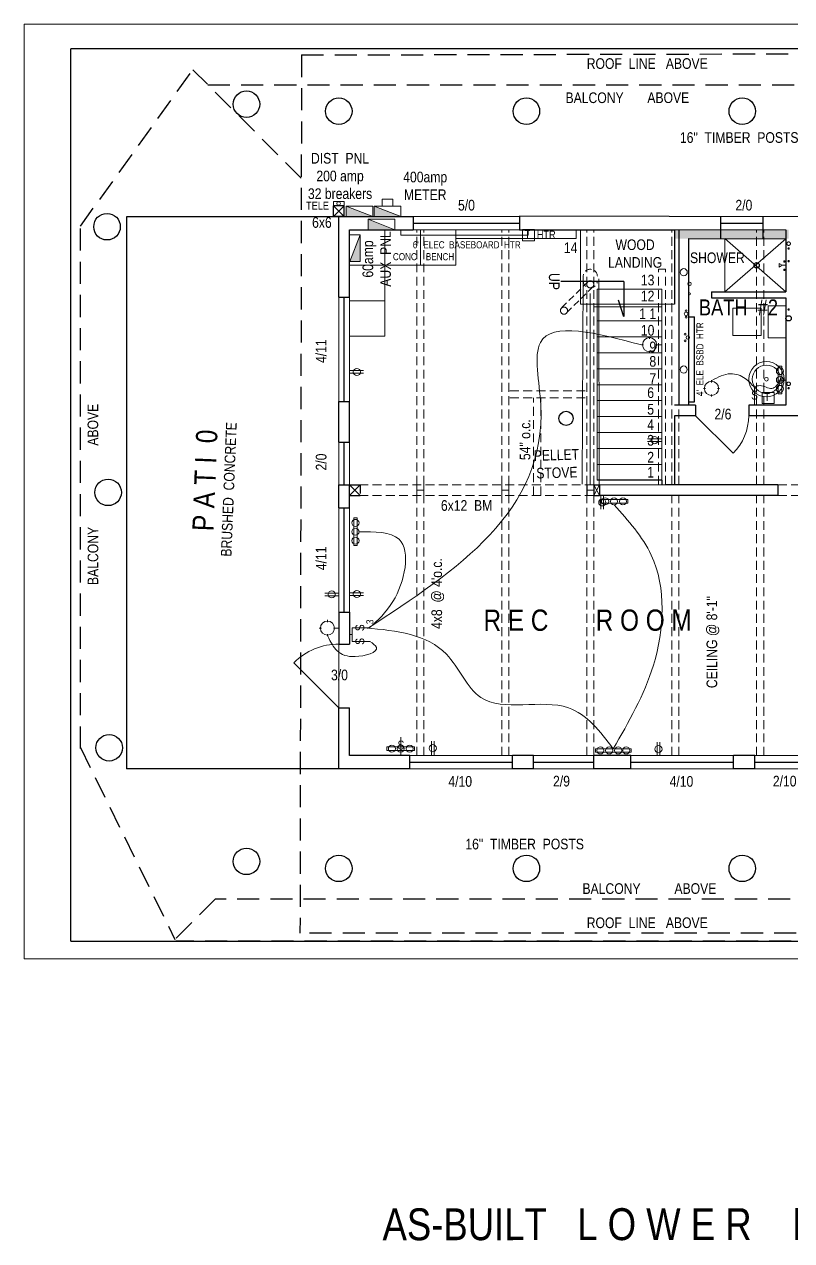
# Model space of a CAD drawing. Header units: inches. Extents: x -582 to 3762, y 164 to 3028.
# Drawn here: x 1924 to 2357, y 1018 to 1705 of the extents above; entities that cross this region are included whole.
import ezdxf

# ---------------------------------------------------------------- set-up
doc = ezdxf.new("R2010")
doc.units = ezdxf.units.IN
doc.header["$MEASUREMENT"] = 0
doc.linetypes.add('DASHDOT2', pattern=[0.5, 0.25, -0.125, 0, -0.125])
doc.linetypes.add('HIDDEN', pattern=[0.375, 0.25, -0.125])
for name, color, linetype, lineweight in [('CONCRETE', 7, 'Continuous', 25), ('DOORS', 7, 'Continuous', 30), ('ELEC', 6, 'Continuous', 30), ('ELEC SYMBOLS', 7, 'Continuous', 20), ('FLOOR BEAMS', 3, 'Continuous', 30), ('FLOOR JOIST', 7, 'Continuous', 20), ('FOUNDATION', 7, 'Continuous', 30), ('HVAC', 1, 'Continuous', 20), ('PLUMBING', 5, 'Continuous', 20), ('STAIRS', 7, 'Continuous', 20), ('WALL FRAMING', 7, 'Continuous', 30), ('WALLS', 7, 'Continuous', 30), ('WINDOWS', 5, 'Continuous', 30)]:
    doc.layers.add(name, color=color, linetype=linetype, lineweight=lineweight)
for name, color, linetype in [('TEXT', 7, 'Continuous'), ('TEXT80', 15, 'Continuous'), ('TITLE BLOCK', 7, 'Continuous')]:
    doc.layers.add(name, color=color, linetype=linetype)
doc.styles.add('ARCHENT', font='technical.ttf', dxfattribs={"height": 6})

# ---------------------------------------------------------------- blocks, each defined once
blk = doc.blocks.new('A$C4B672F97')
at = {"layer": 'STAIRS', "color": 7, "linetype": 'HIDDEN', "lineweight": 9, "ltscale": 15}
for p, q in [((-3.14, 2.52), (-17.99, -12.33)), ((-0.31, -0.31), (-15.16, -15.16))]:
    blk.add_line(p, q, dxfattribs=at)
at = {"layer": 'STAIRS', "linetype": 'DASHDOT2', "lineweight": 9, "ltscale": 150}
for centre in [(-1.72, 1.1), (-16.57, -13.75)]:
    blk.add_circle(centre, 2, dxfattribs=at)
at = {"layer": 'STAIRS', "color": 7, "linetype": 'HIDDEN', "lineweight": 9, "ltscale": 15}
for centre, start, end in [((-1.72, 5.62), 0, 180), ((-1.72, 3.1), 180, 0)]:
    blk.add_arc(centre, 4, start, end, dxfattribs=at)

msp = doc.modelspace()

# ---------------------------------------------------------------- hatches: boundary and pattern name
at = {"layer": 'ELEC SYMBOLS', "linetype": 'Continuous', "lineweight": 20, "ltscale": 20}
for points in [[(2105.57, 1602.35), (2105.57, 1596.48), (2120.57, 1596.48)], [(2136.41, 1596.48), (2121.41, 1602.35), (2121.41, 1596.48)], [(2133.03, 1589.07), (2118.03, 1594.95), (2118.03, 1589.07)], [(2107.57, 1571.08), (2113.45, 1571.08), (2113.45, 1586.08)]]:
    msp.add_hatch(color=6, dxfattribs=at).paths.add_polyline_path(points)
at = {"layer": 'WALLS', "linetype": 'Continuous', "lineweight": 20, "ltscale": 20}
h = msp.add_hatch(dxfattribs=at)
h.set_pattern_fill('ZIGZAG', color=46, scale=10, style=0)
h.set_pattern_definition([(0, (2179.8034, 819.0751), (1.25, 1.25), [1.25, -1.25]), (90, (2181.0534, 819.0751), (-1.25, 1.25), [1.25, -1.25])])
h.paths.add_polyline_path([(2337.49, 1588.98), (2293.49, 1588.99), (2293.49, 1583.99), (2337.49, 1583.98)])
h.paths.add_polyline_path([(2293.49, 1588.99), (2290.99, 1588.99), (2290.99, 1583.99), (2293.49, 1583.99)])
h.paths.add_polyline_path([(2341.49, 1588.98), (2337.49, 1588.98), (2337.49, 1583.98), (2341.49, 1583.98)])
h.paths.add_polyline_path([(2343.99, 1588.98), (2341.49, 1588.98), (2341.49, 1583.98), (2343.99, 1583.98)])
h.paths.add_polyline_path([(2355.49, 1588.98), (2343.99, 1588.98), (2343.99, 1583.98), (2355.49, 1583.98)])
h.paths.add_polyline_path([(2437.49, 1588.98), (2433.49, 1588.98), (2433.49, 1583.98), (2437.49, 1583.97)])
h.paths.add_polyline_path([(2481.49, 1588.98), (2437.49, 1588.98), (2437.49, 1583.97), (2481.49, 1583.97)])
h.paths.add_polyline_path([(2485.49, 1588.98), (2481.49, 1588.98), (2481.49, 1583.97), (2485.49, 1583.97)])
h.paths.add_polyline_path([(2502.49, 1588.98), (2485.49, 1588.98), (2485.49, 1583.97), (2502.49, 1583.96)])
h.paths.add_polyline_path([(2529.49, 1588.98), (2502.49, 1588.98), (2502.49, 1583.96), (2529.49, 1583.96)])
h.paths.add_polyline_path([(2533.49, 1588.98), (2529.49, 1588.98), (2529.49, 1583.96), (2533.49, 1583.96)])
h.paths.add_polyline_path([(2535.49, 1588.98), (2533.49, 1588.98), (2533.49, 1583.96), (2535.49, 1583.96)])
h.paths.add_polyline_path([(2548.49, 1588.98), (2535.49, 1588.98), (2535.49, 1583.96), (2548.49, 1583.95)])
h.paths.add_polyline_path([(2575.49, 1588.98), (2552.49, 1588.98), (2552.49, 1583.98), (2575.49, 1583.98)])

# ---------------------------------------------------------------- linework, layer by layer
at = {"layer": 'CONCRETE', "color": 7, "linetype": 'Continuous', "lineweight": 25, "ltscale": 20}
for p, q in [((2101.49, 1596.27), (1981.4, 1596.39)), ((1981.4, 1596.39), (1981.4, 1284.48)), ((2101.49, 1284.48), (1981.4, 1284.48))]:
    msp.add_line(p, q, dxfattribs=at)
at = {"layer": 'DOORS', "linetype": 'Continuous', "lineweight": 30, "ltscale": 15}
msp.add_line((2101.49, 1318.98), (2076.03, 1344.43), dxfattribs=at)
at = {"layer": 'DOORS', "linetype": 'Continuous', "lineweight": 5, "ltscale": 15}
for centre, radius, start, end in [((2302.99, 1483.98), 30, 315, 0), ((2101.49, 1318.98), 36, 90, 135)]:
    msp.add_arc(centre, radius, start, end, dxfattribs=at)
at = {"layer": 'ELEC', "lineweight": 20, "ltscale": 15}
for p, q in [((2115.41, 1509.42), (2107.61, 1509.42)), ((2115.41, 1507.92), (2107.61, 1507.92)), ((2283.63, 1470.92), (2275.84, 1470.92)), ((2283.63, 1469.42), (2275.84, 1469.42)), ((2249.49, 1431.2), (2249.49, 1438.99)), ((2250.99, 1431.2), (2250.99, 1438.99)), ((2101.24, 1383.78), (2093.45, 1383.78)), ((2101.24, 1382.28), (2093.45, 1382.28)), ((2115.41, 1383.98), (2107.61, 1383.98)), ((2115.41, 1382.48), (2107.61, 1382.48)), ((2153.78, 1292.35), (2153.78, 1300.15)), ((2155.28, 1292.35), (2155.28, 1300.15)), ((2281.28, 1291.83), (2281.28, 1299.62)), ((2282.78, 1291.83), (2282.78, 1299.62))]:
    msp.add_line(p, q, dxfattribs=at)
for centre in [(2111.61, 1508.67), (2279.84, 1470.17), (2250.24, 1434.99), (2097.45, 1383.03), (2111.61, 1383.23), (2154.53, 1296.15), (2282.03, 1295.62)]:
    msp.add_circle(centre, 2, dxfattribs=at)
at = {"layer": 'ELEC SYMBOLS', "color": 6, "linetype": 'Continuous', "lineweight": 20, "ltscale": 20}
for p, q in [((2098.45, 1602.49), (2098.4, 1604.94)), ((2098.4, 1604.94), (2104.4, 1604.94)), ((2104.38, 1602.46), (2104.4, 1604.94)), ((2105.57, 1596.48), (2105.57, 1602.35)), ((2105.57, 1602.35), (2120.57, 1602.35)), ((2105.57, 1602.35), (2120.57, 1596.48)), ((2120.57, 1596.48), (2120.57, 1602.35)), ((2121.41, 1596.48), (2121.41, 1602.35)), ((2121.41, 1602.35), (2136.41, 1602.35)), ((2121.41, 1602.35), (2136.41, 1596.48)), ((2125.91, 1602.35), (2125.91, 1606.23)), ((2125.91, 1606.23), (2131.91, 1606.23)), ((2131.91, 1602.35), (2131.91, 1606.23)), ((2136.41, 1596.48), (2136.41, 1602.35)), ((2118.03, 1589.07), (2118.03, 1594.95)), ((2118.03, 1594.95), (2133.03, 1594.95)), ((2118.03, 1594.95), (2133.03, 1589.07)), ((2133.03, 1589.07), (2133.03, 1594.95)), ((2118.03, 1589.07), (2133.03, 1589.07)), ((2107.57, 1586.08), (2113.45, 1586.08)), ((2113.45, 1586.08), (2107.57, 1571.08)), ((2113.45, 1586.08), (2113.45, 1571.08)), ((2107.57, 1571.08), (2113.45, 1571.08))]:
    msp.add_line(p, q, dxfattribs=at)
at = {"layer": 'ELEC SYMBOLS', "color": 6, "linetype": 'Continuous', "lineweight": 9, "ltscale": 150}
for p, q in [((2276.98, 1527.47), (2276.98, 1528.67)), ((2273.58, 1524.07), (2272.38, 1524.07)), ((2276.98, 1519.47), (2276.98, 1520.67)), ((2283.46, 1524.07), (2280.38, 1524.07)), ((2095.01, 1367.38), (2095.01, 1368.57)), ((2091.61, 1363.98), (2090.41, 1363.98)), ((2095.01, 1359.38), (2095.01, 1360.57)), ((2101.49, 1363.98), (2098.41, 1363.98))]:
    msp.add_line(p, q, dxfattribs=at)
at = {"layer": 'ELEC SYMBOLS', "color": 6, "linetype": 'Continuous', "lineweight": 20, "ltscale": 150}
for p, q in [((2349.63, 1496.41), (2349.63, 1512.02)), ((2351.63, 1512.02), (2349.63, 1512.02)), ((2351.63, 1496.41), (2351.63, 1512.02)), ((2307.39, 1499.42), (2308.59, 1499.42)), ((2311.99, 1502.82), (2311.99, 1504.02)), ((2315.39, 1499.42), (2316.59, 1499.42)), ((2336.24, 1500.01), (2336.24, 1489.8)), ((2311.99, 1494.82), (2311.99, 1496.02)), ((2351.63, 1496.41), (2349.63, 1496.41)), ((2264.68, 1436.58), (2249.07, 1436.58)), ((2249.07, 1436.58), (2249.07, 1434.58)), ((2264.68, 1436.58), (2264.68, 1434.58)), ((2264.68, 1434.58), (2249.07, 1434.58)), ((2109.83, 1410.66), (2109.83, 1426.27)), ((2111.83, 1426.27), (2109.83, 1426.27)), ((2111.83, 1410.66), (2111.83, 1426.27)), ((2111.83, 1410.66), (2109.83, 1410.66)), ((2108.92, 1364.15), (2119.13, 1364.15)), ((2108.92, 1364.15), (2119.13, 1364.15)), ((2108.92, 1356.43), (2119.13, 1356.43)), ((2136.48, 1302.32), (2136.48, 1292.11)), ((2144.15, 1296.88), (2128.54, 1296.88)), ((2128.54, 1296.88), (2128.54, 1294.88)), ((2144.15, 1294.88), (2128.54, 1294.88)), ((2144.15, 1296.88), (2144.15, 1294.88)), ((2266.53, 1295.88), (2246.35, 1295.88)), ((2246.35, 1295.88), (2246.35, 1293.88)), ((2266.53, 1293.88), (2246.35, 1293.88)), ((2266.53, 1295.88), (2266.53, 1293.88))]:
    msp.add_line(p, q, dxfattribs=at)
at = {"layer": 'ELEC SYMBOLS', "color": 6, "lineweight": 20, "ltscale": 15}
for centre, radius in [((2101.29, 1603.82), 1), ((2276.98, 1524.07), 4), ((2311.99, 1499.42), 4), ((2095.01, 1363.98), 4)]:
    msp.add_circle(centre, radius, dxfattribs=at)
at = {"layer": 'ELEC SYMBOLS', "color": 6, "linetype": 'Continuous', "lineweight": 20, "ltscale": 150}
for centre in [(2350.63, 1509.16), (2350.63, 1504.18), (2350.63, 1499.11), (2251.92, 1435.58), (2256.9, 1435.58), (2261.97, 1435.58), (2110.83, 1423.41), (2110.83, 1418.43), (2110.83, 1413.36), (2131.4, 1295.88), (2136.37, 1295.88), (2141.45, 1295.88), (2249.2, 1294.88), (2254.18, 1294.88), (2259.25, 1294.88), (2263.82, 1294.88)]:
    msp.add_circle(centre, 2, dxfattribs=at)
at = {"layer": 'ELEC SYMBOLS', "color": 6, "linetype": 'Continuous', "lineweight": 9, "ltscale": 20}
for points in [[(2117.65, 1363.69), (2215.5, 1490.02), (2215.3, 1525.37), (2272.53, 1523.98)], [(2312.09, 1503.88), (2322.82, 1507.67), (2331.05, 1505.05), (2336.23, 1499.92)], [(2336.14, 1500.21), (2339.38, 1501), (2346.06, 1499.33), (2351, 1504.14)], [(2256.96, 1433.6), (2277.92, 1405.26), (2279.15, 1343.05), (2256.44, 1295.88)], [(2118.65, 1364.09), (2131.95, 1378.98), (2135.45, 1414.16), (2112.51, 1418.28)], [(2116.84, 1364.15), (2162.2, 1349.23), (2181.67, 1324.84), (2231.12, 1318.97), (2256.44, 1295.88)], [(2095.14, 1359.37), (2100.53, 1351.12), (2110.58, 1347.89), (2122.7, 1353.09), (2118.93, 1356.5)]]:
    msp.add_spline(points, degree=3, dxfattribs=at)
at = {"layer": 'FLOOR BEAMS', "color": 7, "linetype": 'HIDDEN', "lineweight": 20, "ltscale": 20}
for p, q in [((2145.49, 1444.98), (2145.49, 1588.98)), ((2149.49, 1444.98), (2149.49, 1588.98)), ((2193.49, 1444.98), (2193.49, 1589)), ((2197.49, 1444.98), (2197.49, 1589.01)), ((2289.49, 1444.98), (2289.49, 1589.01)), ((2293.49, 1444.98), (2293.49, 1588.93)), ((2337.49, 1444.98), (2337.49, 1588.98)), ((2341.49, 1444.98), (2341.49, 1588.98)), ((2240.63, 1497.98), (2197.49, 1497.98)), ((2240.63, 1493.98), (2197.49, 1493.98)), ((2211.49, 1438.98), (2211.49, 1493.98)), ((2215.49, 1438.98), (2215.49, 1493.98)), ((2245.49, 1444.98), (2107.49, 1444.98)), ((2245.49, 1291.98), (2245.49, 1444.98)), ((2349.49, 1444.98), (2388.49, 1444.98)), ((2245.49, 1438.98), (2107.49, 1438.98)), ((2145.49, 1291.98), (2145.49, 1438.98)), ((2149.49, 1291.98), (2149.49, 1438.98)), ((2193.49, 1291.98), (2193.49, 1438.98)), ((2197.49, 1291.98), (2197.49, 1438.98)), ((2241.49, 1291.98), (2241.49, 1438.98)), ((2289.49, 1291.98), (2289.49, 1438.98)), ((2293.49, 1291.98), (2293.49, 1438.98)), ((2337.49, 1291.98), (2337.49, 1438.98)), ((2341.49, 1291.98), (2341.49, 1438.98)), ((2349.49, 1438.98), (2387.49, 1438.98)), ((2107.49, 1291.98), (2147.49, 1291.98))]:
    msp.add_line(p, q, dxfattribs=at)
at = {"layer": 'FLOOR BEAMS', "color": 7, "linetype": 'Continuous', "lineweight": 5, "ltscale": 20}
for p, q in [((2107.49, 1438.98), (2113.49, 1444.98)), ((2107.49, 1444.98), (2113.49, 1438.98))]:
    msp.add_line(p, q, dxfattribs=at)
at = {"layer": 'FLOOR BEAMS', "color": 7, "linetype": 'HIDDEN', "lineweight": 30, "ltscale": 20}
msp.add_line((2113.49, 1444.98), (2113.49, 1438.98), dxfattribs=at)
at = {"layer": 'FLOOR JOIST', "color": 7, "linetype": 'Continuous', "lineweight": 9, "ltscale": 20}
for p, q in [((2145.49, 1438.98), (2145.49, 1444.98)), ((2149.49, 1438.98), (2149.49, 1444.98)), ((2193.49, 1438.98), (2193.49, 1444.98)), ((2197.49, 1438.98), (2197.49, 1444.98)), ((2145.49, 1441.98), (2149.49, 1441.98)), ((2193.49, 1441.98), (2197.49, 1441.98)), ((2241.49, 1441.98), (2245.49, 1441.98))]:
    msp.add_line(p, q, dxfattribs=at)
at = {"layer": 'FLOOR JOIST', "ltscale": 15}
msp.add_line((2285.85, 1444.98), (2248.63, 1444.98), dxfattribs=at)
at = {"layer": 'FOUNDATION', "color": 7, "linetype": 'Continuous', "lineweight": 9, "ltscale": 20}
for p, q in [((2127.51, 1528.95), (2127.45, 1589.07)), ((2147.49, 1568.96), (2147.48, 1588.98)), ((2167.49, 1568.98), (2167.48, 1588.99)), ((2235.48, 1583.99), (2235.48, 1589)), ((2167.48, 1583.99), (2235.48, 1583.99)), ((2107.49, 1568.98), (2167.49, 1568.98)), ((2127.51, 1548.95), (2107.49, 1548.95)), ((2127.51, 1528.95), (2107.49, 1528.95))]:
    msp.add_line(p, q, dxfattribs=at)
at = {"layer": 'HVAC', "lineweight": 20, "ltscale": 15}
for p, q in [((2136.49, 1588.99), (2136.49, 1585.99)), ((2205.19, 1589.09), (2205.19, 1582.85)), ((2211.93, 1589.09), (2205.19, 1589.09)), ((2208.49, 1588.99), (2208.49, 1585.99)), ((2211.93, 1582.85), (2211.93, 1589.09)), ((2136.51, 1586), (2208.49, 1585.99)), ((2205.19, 1582.85), (2211.93, 1582.85)), ((2340.61, 1497.13), (2340.61, 1490.89)), ((2347.35, 1497.13), (2340.61, 1497.13)), ((2347.35, 1490.89), (2347.35, 1497.13)), ((2340.61, 1490.89), (2347.35, 1490.89))]:
    msp.add_line(p, q, dxfattribs=at)
at = {"layer": 'HVAC', "lineweight": 30, "ltscale": 15}
for p, q in [((2299.3, 1539.82), (2302.3, 1539.82)), ((2302.29, 1491.83), (2302.3, 1539.82)), ((2299.29, 1491.82), (2302.29, 1491.82))]:
    msp.add_line(p, q, dxfattribs=at)
at = {"layer": 'HVAC', "color": 1, "lineweight": 30, "ltscale": 15}
msp.add_circle((2229.82, 1482.45), 4, dxfattribs=at)
at = {"layer": 'PLUMBING', "color": 7, "ltscale": 15}
msp.add_line((2319.49, 1583.99), (2319.48, 1553.99), dxfattribs=at)
at = {"layer": 'PLUMBING', "color": 7, "linetype": 'Continuous', "lineweight": 5, "ltscale": 15}
for p, q in [((2319.48, 1553.99), (2353.99, 1583.98)), ((2319.49, 1583.99), (2353.99, 1553.98))]:
    msp.add_line(p, q, dxfattribs=at)
at = {"layer": 'PLUMBING', "color": 3, "linetype": 'Continuous', "lineweight": 20, "ltscale": 20}
for p, q in [((2350.16, 1570), (2351.94, 1568.98)), ((2350.16, 1570), (2350.16, 1567.95)), ((2350.16, 1567.95), (2351.94, 1568.98)), ((2351.94, 1568.98), (2353.99, 1568.98)), ((2354.07, 1504.14), (2349.29, 1504.14))]:
    msp.add_line(p, q, dxfattribs=at)
at = {"layer": 'PLUMBING', "color": 3, "linetype": 'Continuous', "lineweight": 20, "ltscale": 15}
for p, q in [((2339.99, 1544.68), (2323.99, 1544.68)), ((2323.99, 1544.68), (2323.99, 1536.98)), ((2339.99, 1536.98), (2339.99, 1544.68)), ((2343.99, 1536.98), (2343.99, 1545.98)), ((2343.99, 1545.98), (2353.99, 1545.98)), ((2323.99, 1529.28), (2323.99, 1536.98)), ((2343.99, 1536.98), (2343.99, 1527.98)), ((2339.99, 1529.28), (2323.99, 1529.28)), ((2343.99, 1527.98), (2353.99, 1527.98))]:
    msp.add_line(p, q, dxfattribs=at)
at = {"layer": 'PLUMBING', "color": 7, "linetype": 'Continuous', "lineweight": 20, "ltscale": 15}
msp.add_line((2339.99, 1536.98), (2339.99, 1529.28), dxfattribs=at)
at = {"layer": 'PLUMBING', "color": 3, "linetype": 'HIDDEN', "lineweight": 20, "ltscale": 25}
for centre, radius in [((2355.56, 1581.16), 1), ((2355.56, 1578.48), 0.375), ((2353.14, 1571.05), 0.375), ((2353.14, 1566.38), 0.375), ((2355.56, 1571.31), 0.375), ((2355.56, 1544), 0.375), ((2355.56, 1501.99), 1), ((2355.56, 1499.49), 0.375)]:
    msp.add_circle(centre, radius, dxfattribs=at)
at = {"layer": 'PLUMBING', "color": 3, "lineweight": 20, "ltscale": 15}
for centre, radius in [((2296.32, 1565.06), 2), ((2299.54, 1558.48), 1), ((2299.54, 1552.83), 0.5), ((2297.62, 1541.48), 1), ((2297.62, 1543.31), 0.5), ((2297.62, 1539.58), 0.5), ((2297.05, 1530.03), 0.5), ((2297.05, 1526.3), 0.5), ((2298.61, 1528.19), 1), ((2296.29, 1510.06), 2), ((2343.01, 1504.58), 1)]:
    msp.add_circle(centre, radius, dxfattribs=at)
at = {"layer": 'PLUMBING', "color": 3, "linetype": 'Continuous', "lineweight": 30, "ltscale": 15}
for centre in [(2337.49, 1568.98), (2355.56, 1538.98)]:
    msp.add_circle(centre, 1.5, dxfattribs=at)
at = {"layer": 'PLUMBING', "color": 3, "linetype": 'Continuous', "lineweight": 20, "ltscale": 15}
for radius in [10, 8]:
    msp.add_circle((2343.01, 1504.58), radius, dxfattribs=at)
at = {"layer": 'STAIRS', "linetype": 'Continuous', "lineweight": 20, "ltscale": 15}
for p, q in [((2238.06, 1589), (2238.05, 1546.99)), ((2238.98, 1445.24), (2239.49, 1562.71)), ((2248.49, 1444.98), (2248.35, 1561.39)), ((2243.49, 1444.98), (2243.49, 1552.98)), ((2247.42, 1447.48), (2247.42, 1555.48)), ((2283.92, 1447.48), (2283.92, 1555.48)), ((2290.99, 1547), (2238.05, 1547)), ((2283.92, 1545.48), (2245.24, 1545.48))]:
    msp.add_line(p, q, dxfattribs=at)
at = {"layer": 'STAIRS', "color": 7, "linetype": 'Continuous', "lineweight": 9, "ltscale": 20}
msp.add_line((2282.06, 1566.71), (2286.06, 1566.71), dxfattribs=at)
at = {"layer": 'STAIRS', "lineweight": 20, "ltscale": 15}
for p, q in [((2283.92, 1555.48), (2247.42, 1555.48)), ((2283.92, 1537.48), (2247.42, 1537.48)), ((2283.92, 1528.48), (2247.42, 1528.48)), ((2283.92, 1519.48), (2247.42, 1519.48)), ((2283.92, 1510.48), (2247.42, 1510.48)), ((2283.92, 1501.48), (2247.42, 1501.48)), ((2283.92, 1492.48), (2247.42, 1492.48)), ((2283.92, 1483.48), (2247.42, 1483.48)), ((2283.92, 1474.48), (2247.42, 1474.48)), ((2283.92, 1465.48), (2247.42, 1465.48)), ((2283.92, 1456.48), (2247.42, 1456.48))]:
    msp.add_line(p, q, dxfattribs=at)
at = {"layer": 'STAIRS', "linetype": 'Continuous', "lineweight": 30, "ltscale": 15}
msp.add_line((2283.92, 1447.48), (2283.92, 1444.98), dxfattribs=at)
at = {"layer": 'TEXT', "linetype": 'Continuous', "ltscale": 15}
for p, q in [((2226.79, 1559.89), (2262.38, 1559.89)), ((2262.38, 1559.78), (2262.38, 1540.04)), ((2262.38, 1539.81), (2259.52, 1549.29))]:
    msp.add_line(p, q, dxfattribs=at)
at = {"layer": 'TITLE BLOCK', "color": 7, "linetype": 'Continuous', "lineweight": 0, "ltscale": 0.5}
for p, q in [((2739.73, 1705.07), (1923.75, 1705.07)), ((1923.75, 1705.07), (1923.75, 1177.07)), ((1923.75, 1177.07), (2739.73, 1177.07))]:
    msp.add_line(p, q, dxfattribs=at)
at = {"layer": 'TITLE BLOCK', "color": 7, "linetype": 'Continuous', "lineweight": 30, "ltscale": 0.5}
for p, q in [((2729.95, 1691.2), (1949.95, 1691.2)), ((1949.95, 1187.21), (1949.95, 1691.2)), ((1949.95, 1187.21), (2729.95, 1187.21))]:
    msp.add_line(p, q, dxfattribs=at)
at = {"layer": 'WALL FRAMING', "linetype": 'HIDDEN', "ltscale": 50}
for p, q in [((2080.34, 1687.76), (2079.49, 1191.6)), ((2080.34, 1687.76), (2604.74, 1689.03)), ((1955.43, 1590.98), (2018.98, 1679.43)), ((2080.22, 1618.18), (2018.98, 1679.43)), ((2027.43, 1670.98), (2581.49, 1670.98)), ((1955.49, 1295.98), (1955.43, 1590.98)), ((1955.49, 1296.48), (2008.87, 1188.15)), ((2031.57, 1210.85), (2008.87, 1188.15)), ((2603.6, 1191.6), (2079.49, 1191.6)), ((2563.33, 1187.21), (2009.33, 1187.21))]:
    msp.add_line(p, q, dxfattribs=at)
at = {"layer": 'WALL FRAMING', "ltscale": 15}
for p, q in [((2098.36, 1596.48), (2098.36, 1602.48)), ((2104.36, 1602.48), (2098.36, 1602.48)), ((2098.36, 1596.48), (2098.36, 1602.48)), ((2104.36, 1596.48), (2104.36, 1602.48)), ((2104.36, 1596.48), (2098.36, 1596.48)), ((2101.49, 1550.98), (2101.49, 1596.48)), ((2101.49, 1596.48), (2143.49, 1596.48)), ((2143.49, 1596.48), (2143.49, 1588.98)), ((2203.49, 1596.83), (2374.51, 1596.48)), ((2203.49, 1596.51), (2203.49, 1589.01)), ((2316.99, 1596.52), (2316.99, 1584.02)), ((2340.99, 1596.56), (2340.99, 1584.06)), ((2107.49, 1588.98), (2143.49, 1588.98)), ((2107.49, 1550.98), (2107.49, 1588.98)), ((2203.49, 1589.01), (2290.99, 1588.97)), ((2290.99, 1588.97), (2290.99, 1547)), ((2293.49, 1588.93), (2293.48, 1489.93)), ((2353.99, 1588.98), (2353.99, 1553.98)), ((2298.99, 1583.99), (2353.99, 1583.98)), ((2298.99, 1583.99), (2298.99, 1489.98)), ((2311.99, 1553.99), (2353.99, 1553.98)), ((2311.99, 1553.99), (2311.99, 1550.49)), ((2101.49, 1550.98), (2107.49, 1550.98)), ((2311.99, 1550.49), (2353.99, 1550.48)), ((2353.99, 1550.48), (2353.98, 1489.98)), ((2101.49, 1468.98), (2101.49, 1491.98)), ((2101.49, 1491.98), (2107.49, 1491.98)), ((2107.49, 1468.98), (2107.49, 1491.98)), ((2302.99, 1489.98), (2290.99, 1489.98)), ((2302.99, 1489.98), (2302.99, 1483.98)), ((2353.98, 1489.98), (2332.99, 1489.98)), ((2332.99, 1489.98), (2332.99, 1483.98)), ((2290.99, 1483.98), (2290.99, 1444.98)), ((2302.99, 1483.98), (2290.99, 1483.98)), ((2371.99, 1483.98), (2332.99, 1483.98)), ((2101.49, 1468.98), (2107.49, 1468.98)), ((2101.49, 1431.98), (2101.49, 1444.98)), ((2101.49, 1444.98), (2107.49, 1444.98)), ((2107.49, 1431.98), (2107.49, 1444.98)), ((2241.49, 1444.98), (2241.49, 1438.98)), ((2245.49, 1444.98), (2245.49, 1438.98)), ((2283.92, 1447.48), (2247.42, 1447.48)), ((2248.63, 1444.98), (2248.63, 1438.98)), ((2290.99, 1444.98), (2285.85, 1444.98)), ((2349.49, 1444.98), (2290.99, 1444.98)), ((2349.49, 1444.98), (2349.49, 1438.98)), ((2349.49, 1438.98), (2248.63, 1438.98)), ((2101.49, 1431.98), (2107.49, 1431.98)), ((2101.49, 1372.98), (2107.49, 1372.98)), ((2107.49, 1372.98), (2107.49, 1354.98)), ((2101.49, 1354.98), (2107.49, 1354.98)), ((2101.49, 1318.98), (2107.49, 1318.98)), ((2101.49, 1284.48), (2101.49, 1318.98)), ((2107.49, 1291.98), (2107.49, 1318.98)), ((2141.49, 1291.98), (2107.49, 1291.98)), ((2141.49, 1284.48), (2141.49, 1291.98)), ((2199.49, 1284.48), (2199.49, 1291.98)), ((2211.49, 1291.98), (2199.49, 1291.98)), ((2211.49, 1284.48), (2211.49, 1291.98)), ((2245.49, 1284.48), (2245.49, 1291.98)), ((2266.49, 1291.98), (2245.49, 1291.98)), ((2266.49, 1284.48), (2266.49, 1291.98)), ((2336.49, 1291.98), (2324.49, 1291.98)), ((2324.49, 1284.48), (2324.49, 1291.98)), ((2336.49, 1284.48), (2336.49, 1291.98)), ((2141.49, 1284.48), (2101.63, 1284.48)), ((2211.49, 1284.48), (2199.49, 1284.48)), ((2266.49, 1284.48), (2245.49, 1284.48)), ((2336.49, 1284.48), (2324.49, 1284.48))]:
    msp.add_line(p, q, dxfattribs=at)
at = {"layer": 'WALL FRAMING', "lineweight": 9, "ltscale": 15}
for p, q in [((2143.49, 1596.48), (2203.49, 1596.51)), ((2143.49, 1588.98), (2203.49, 1589.01)), ((2199.49, 1291.98), (2141.49, 1291.98)), ((2245.49, 1291.98), (2211.49, 1291.98)), ((2324.49, 1291.98), (2266.49, 1291.98)), ((2370.49, 1291.98), (2336.49, 1291.98)), ((2199.49, 1284.48), (2141.49, 1284.48)), ((2245.49, 1284.48), (2211.49, 1284.48)), ((2324.49, 1284.48), (2266.49, 1284.48)), ((2370.49, 1284.48), (2336.49, 1284.48))]:
    msp.add_line(p, q, dxfattribs=at)
at = {"layer": 'WALL FRAMING', "lineweight": 20, "ltscale": 15}
msp.add_line((2290.99, 1588.99), (2353.99, 1588.98), dxfattribs=at)
at = {"layer": 'WALL FRAMING', "lineweight": 30, "ltscale": 15}
msp.add_line((2324.2, 1462.76), (2302.99, 1483.98), dxfattribs=at)
at = {"layer": 'WALL FRAMING', "linetype": 'Continuous', "ltscale": 15}
msp.add_line((2101.49, 1372.98), (2101.49, 1354.98), dxfattribs=at)
at = {"layer": 'WALL FRAMING', "color": 6, "linetype": 'Continuous', "lineweight": 9, "ltscale": 150}
for p, q in [((2108.92, 1356.43), (2108.92, 1364.15)), ((2108.92, 1360.29), (2107.49, 1360.29))]:
    msp.add_line(p, q, dxfattribs=at)
at = {"layer": 'WALL FRAMING', "color": 7, "linetype": 'HIDDEN', "ltscale": 50}
msp.add_line((2581.49, 1210.85), (2031.57, 1210.85), dxfattribs=at)
at = {"layer": 'WALL FRAMING', "color": 1, "ltscale": 15}
for centre in [(2049.23, 1659.94), (2101.39, 1655.98), (2207.39, 1655.98), (2329.39, 1655.98), (1970.46, 1590.74), (1971.07, 1440.67), (1971.66, 1296.39), (2049.23, 1232.21), (2101.39, 1228.25), (2207.39, 1228.25), (2329.39, 1228.25)]:
    msp.add_circle(centre, 7.5, dxfattribs=at)
at = {"layer": 'WALLS', "linetype": 'Continuous', "lineweight": 9, "ltscale": 15}
for p, q in [((2098.36, 1602.48), (2104.36, 1596.48)), ((2098.36, 1596.48), (2104.36, 1602.48)), ((2290.99, 1588.97), (2290.99, 1588.97)), ((2101.49, 1468.98), (2101.49, 1444.98)), ((2107.49, 1468.98), (2107.49, 1444.98))]:
    msp.add_line(p, q, dxfattribs=at)
at = {"layer": 'WALLS', "linetype": 'HIDDEN', "lineweight": 9, "ltscale": 20}
for p, q in [((2241.49, 1444.98), (2241.49, 1589)), ((2245.49, 1444.98), (2245.49, 1589)), ((2282.06, 1444.98), (2282.06, 1566.71)), ((2286.06, 1444.98), (2286.06, 1566.71))]:
    msp.add_line(p, q, dxfattribs=at)
at = {"layer": 'WALLS', "color": 7, "linetype": 'Continuous', "ltscale": 15}
msp.add_line((2290.99, 1553.99), (2290.99, 1553.99), dxfattribs=at)
at = {"layer": 'WALLS', "lineweight": 9, "ltscale": 15}
for p, q in [((2101.49, 1550.98), (2101.49, 1491.98)), ((2107.49, 1550.98), (2107.49, 1491.98)), ((2245.49, 1444.98), (2248.63, 1438.98)), ((2248.63, 1444.98), (2245.49, 1438.98)), ((2101.49, 1431.98), (2101.49, 1372.98)), ((2107.49, 1431.98), (2107.49, 1372.98)), ((2101.49, 1354.98), (2101.49, 1318.98))]:
    msp.add_line(p, q, dxfattribs=at)
at = {"layer": 'WALLS', "ltscale": 15}
for p, q in [((2107.49, 1444.98), (2113.49, 1444.98)), ((2245.49, 1444.98), (2248.63, 1444.98)), ((2107.49, 1438.98), (2113.49, 1438.98)), ((2245.49, 1438.98), (2248.63, 1438.98))]:
    msp.add_line(p, q, dxfattribs=at)
at = {"layer": 'WINDOWS', "ltscale": 15}
for p, q in [((2143.49, 1592.73), (2203.49, 1592.73)), ((2316.99, 1592.78), (2340.99, 1592.83)), ((2104.49, 1491.98), (2104.49, 1550.98)), ((2104.49, 1444.98), (2104.49, 1468.98)), ((2104.49, 1372.98), (2104.49, 1431.98)), ((2141.49, 1288.23), (2199.49, 1288.23)), ((2211.49, 1288.23), (2245.49, 1288.23)), ((2266.49, 1288.23), (2324.49, 1288.23)), ((2336.49, 1288.23), (2370.49, 1288.23))]:
    msp.add_line(p, q, dxfattribs=at)

# ---------------------------------------------------------------- block references
at = {"layer": 'PLUMBING', "color": 7, "linetype": 'Continuous', "lineweight": 20, "ltscale": 20}
msp.add_blockref('A$C4B672F97', (2245.21, 1557.09), dxfattribs=at)

# ---------------------------------------------------------------- texts
at = {"layer": 'TEXT80', "color": 3, "char_height": 6, "width": 360.0625, "attachment_point": 5, "style": 'ARCHENT'}
for s, insert, rotation in [('{\\C7;ROOF  LINE   ABOVE}', (2275.67, 1682.87), 0.03277), ('{\\C7;BALCONY       ABOVE}', (2264.46, 1663.57), 0.03277), ('{\\C7;16"  TIMBER  POSTS}', (2327.64, 1641.07), 0.03277), ('{\\C7;DIST  PNL\\P200 amp\\P32 breakers}', (2102.12, 1619.37), 0.03277), ('{\\C7;400amp\\PMETER}', (2150.23, 1613.81), 0.03277), ('{\\C7;60amp\\PAUX  PNL}', (2122.86, 1572.5), 90.03277), ('{\\C7;BALCONY                        ABOVE}', (1962.55, 1439.53), 90.03277), ('{\\C7;6x12  BM}', (2173.62, 1433.22), 0.03277), ("{\\C7;4x8  @ 4'o.c.}", (2157.34, 1383.5), 90.03277), ('{\\C7;CEILING @ 8\'-1"}', (2312.78, 1356.05), 90.03277), ('{\\C7;16"  TIMBER  POSTS}', (2206.41, 1241.95), 0.03277), ('{\\C7;BALCONY          ABOVE}', (2276.9, 1216.81), 0.03277), ('{\\C7;ROOF  LINE   ABOVE}', (2275.67, 1197.5), 0.03277)]:
    msp.add_mtext(s, dxfattribs=dict(at, insert=insert, rotation=rotation))
at = {"layer": 'TEXT80', "attachment_point": 5, "style": 'ARCHENT'}
for s, insert, char_height, width, rotation in [('{\\C6;TELE}', (2089.4, 1602.65), 4.5, 270.0469, 0.03277), ('{\\C7;5/0}', (2173.54, 1602.87), 6, 360.0625, 0.03277), ('{\\C7;2/0}', (2330.27, 1602.87), 6, 360.0625, 0.03277), ('{\\C7;6x6}', (2091.86, 1593.09), 6, 360.0625, 0.03277), ('{\\C7;T}', (2208.05, 1586.51), 4.5, 270.0469, 0.03277), ('{\\C7;HTR}', (2218.62, 1586.27), 4.5, 270.0469, 0.03277), ('{\\C7;14}', (2232.41, 1578.89), 6, 360.0625, 0.03277), ('{\\C7;WOOD\\PLANDING}', (2268.81, 1575.53), 6, 360.0625, 0.03277), ('{\\C7;SHOWER}', (2315.3, 1573.15), 6, 360.0625, 0.03277), ('{\\C7;UP}', (2223.09, 1559.81), 6, 360.0625, 270.03277), ('{\\C7;13}', (2275.9, 1560.57), 6, 360.0625, 0.03277), ('{\\C7;12}', (2275.9, 1551.57), 6, 360.0625, 0.03277), ('{\\C7;BATH  #2}', (2327.21, 1545.16), 9, 360.0625, 0.03277), ('{\\C7;1 1}', (2275.9, 1541.54), 6, 360.0625, 0.03277), ('{\\C7;10}', (2275.9, 1532.2), 6, 360.0625, 0.03277), ('{\\C7;4/11}', (2091.48, 1520.42), 6, 360.0625, 90.03277), ('{\\C7;9}', (2278.81, 1522.79), 6, 360.0625, 0.03277), ('{\\C7;8}', (2278.81, 1514.64), 6, 360.0625, 0.03277), ('{\\C7;7}', (2278.81, 1504.92), 6, 360.0625, 0.03277), ('{\\C7;6}', (2277.6, 1496.94), 6, 360.0625, 0.03277), ('{\\C7;T}', (2343.46, 1494.55), 4.5, 270.0469, 0.03277), ('{\\C7;5}', (2277.6, 1487.59), 6, 360.0625, 0.03277), ('{\\C7;2/6}', (2318.44, 1484.85), 6, 360.0625, 0.03277), ('{\\C7;BRUSHED  CONCRETE}', (2039.29, 1442.34), 6, 360.0625, 87.72278), ('{\\C7;54" o.c.}', (2206.67, 1470.44), 6, 360.0625, 90.03277), ('{\\C7;4}', (2277.6, 1478.93), 6, 360.0625, 0.03277), ('{\\C7;P A T I  0}', (2025.85, 1447.46), 12, 360.0625, 87.72278), ('{\\C7;3}', (2277.6, 1470.05), 6, 360.0625, 0.03277), ('{\\C7;PELLET \\PSTOVE}', (2224.49, 1456.77), 6, 360.0625, 1.71162), ('{\\C7;2}', (2277.6, 1460.53), 6, 360.0625, 0.03277), ('{\\C7;2/0}', (2091.48, 1457.82), 6, 360.0625, 90.03277), ('{\\C7;1}', (2277.6, 1452.04), 6, 360.0625, 0.03277), ('{\\C7;4/11}', (2091.48, 1403.39), 6, 360.0625, 90.03277), ('{\\C7;R E C       R O O M}', (2241.99, 1368.39), 12, 360.0625, 0.03277), ('{\\C7;3/0}', (2101.81, 1337.48), 6, 360.0625, 0.03277), ('{\\C7;4/10}', (2170.01, 1277.34), 6, 360.0625, 0.03277), ('{\\C7;2/9}', (2227.23, 1277.5), 6, 360.0625, 0.03277), ('{\\C7;4/10}', (2295.01, 1277.34), 6, 360.0625, 0.03277), ('{\\C7;2/10}', (2353.32, 1277.5), 6, 360.0625, 0.03277), ('{\\C7;AS-BUILT   L O W E R    FLOOR    P L A N}', (2324.36, 1027.17), 18, 419.8718, 0.03277)]:
    msp.add_mtext(s, dxfattribs=dict(at, insert=insert, char_height=char_height, width=width, rotation=rotation))
at = {"layer": 'TEXT80', "color": 1, "char_height": 4, "width": 360.0625, "attachment_point": 5, "style": 'ARCHENT'}
for s, insert, rotation in [("{\\C7;6'  ELEC  BASEBOARD  HTR}", (2173.71, 1580.5), 359.96723), ('{\\C7;CONC    BENCH}', (2149.31, 1573.78), 359.96489), ("{\\C7;4'  ELE  BSBD  HTR}", (2305.47, 1515.89), 89.96489)]:
    msp.add_mtext(s, dxfattribs=dict(at, insert=insert, rotation=rotation))
at = {"layer": 'TEXT80', "color": 6, "width": 360.0625, "attachment_point": 5, "style": 'ARCHENT'}
for s, insert, char_height, rotation in [('{\\C7; }S', (2335.49, 1495.57), 5, 0.03277), ('3', (2118.98, 1367.52), 4, 90.03277), ('{\\C7; }S', (2113.36, 1363.4), 5, 90.03277), ('{\\C7; }S', (2113.36, 1355.69), 5, 90.03277), ('{\\C7; }S', (2135.73, 1297.88), 5, 0.03277)]:
    msp.add_mtext(s, dxfattribs=dict(at, insert=insert, char_height=char_height, rotation=rotation))

doc.saveas('drawing.dxf')
